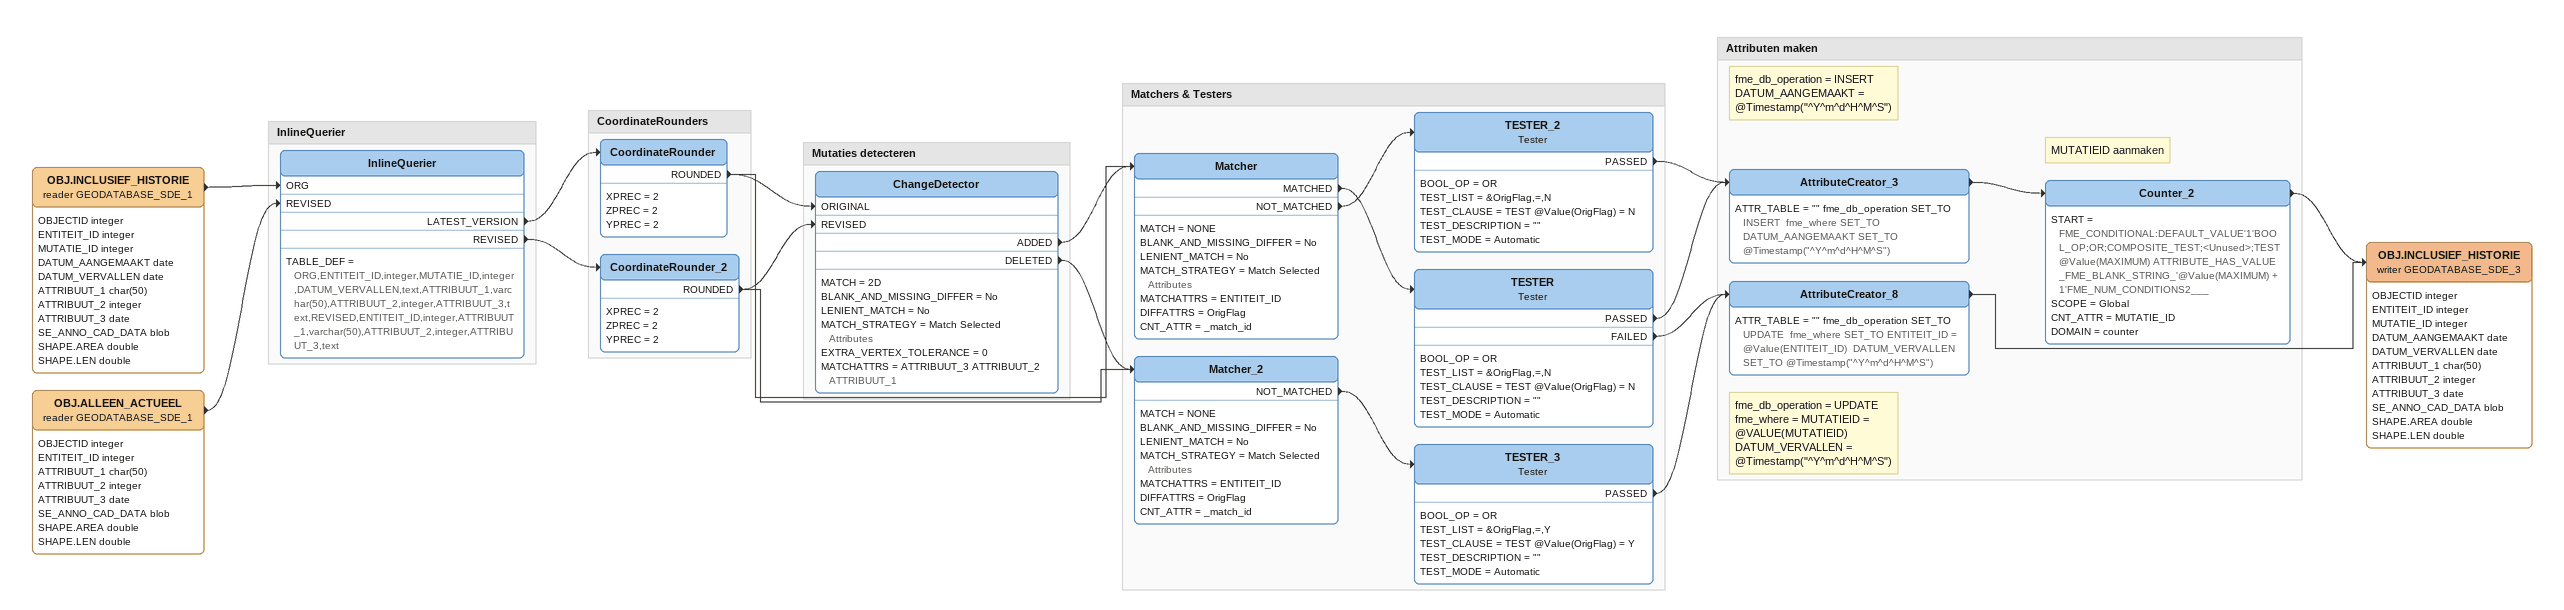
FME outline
OBJ.INCLUSIEF_HISTORIE (reader GEODATABASE_SDE_1)
    attributes: OBJECTID integer, ENTITEIT_ID integer, MUTATIE_ID integer, DATUM_AANGEMAAKT date, DATUM_VERVALLEN date, ATTRIBUUT_1 char(50), ATTRIBUUT_2 integer, ATTRIBUUT_3 date, SE_ANNO_CAD_DATA blob, SHAPE.AREA double, SHAPE.LEN double
    -> InlineQuerier [ORG]
OBJ.ALLEEN_ACTUEEL (reader GEODATABASE_SDE_1)
    attributes: OBJECTID integer, ENTITEIT_ID integer, ATTRIBUUT_1 char(50), ATTRIBUUT_2 integer, ATTRIBUUT_3 date, SE_ANNO_CAD_DATA blob, SHAPE.AREA double, SHAPE.LEN double
    -> InlineQuerier [REVISED]
OBJ.INCLUSIEF_HISTORIE (writer GEODATABASE_SDE_3)
    attributes: OBJECTID integer, ENTITEIT_ID integer, MUTATIE_ID integer, DATUM_AANGEMAAKT date, DATUM_VERVALLEN date, ATTRIBUUT_1 char(50), ATTRIBUUT_2 integer, ATTRIBUUT_3 date, SE_ANNO_CAD_DATA blob, SHAPE.AREA double, SHAPE.LEN double

Bookmark: InlineQuerier
InlineQuerier
    TABLE_DEF = ORG,ENTITEIT_ID,integer,MUTATIE_ID,integer,DATUM_VERVALLEN,text,ATTRIBUUT_1,varchar(50),ATTRIBUUT_2,integer,ATTRIBUUT_3,text,REVISED,ENTITEIT_ID,integer,ATTRIBUUT_1,varchar(50),ATTRIBUUT_2,integer,ATTRIBUUT_3,text
    LATEST_VERSION -> CoordinateRounder
    REVISED -> CoordinateRounder_2

Bookmark: CoordinateRounders
CoordinateRounder
    XPREC = 2
    ZPREC = 2
    YPREC = 2
    ROUNDED -> Matcher
    ROUNDED -> ChangeDetector [ORIGINAL]
CoordinateRounder_2
    XPREC = 2
    ZPREC = 2
    YPREC = 2
    ROUNDED -> ChangeDetector [REVISED]
    ROUNDED -> Matcher_2

Bookmark: Mutaties detecteren
ChangeDetector
    MATCH = 2D
    BLANK_AND_MISSING_DIFFER = No
    LENIENT_MATCH = No
    MATCH_STRATEGY = Match Selected Attributes
    EXTRA_VERTEX_TOLERANCE = 0
    MATCHATTRS = ATTRIBUUT_3 ATTRIBUUT_2 ATTRIBUUT_1
    ADDED -> Matcher
    DELETED -> Matcher_2

Bookmark: Matchers & Testers
Matcher
    MATCH = NONE
    BLANK_AND_MISSING_DIFFER = No
    LENIENT_MATCH = No
    MATCH_STRATEGY = Match Selected Attributes
    MATCHATTRS = ENTITEIT_ID
    DIFFATTRS = OrigFlag
    CNT_ATTR = _match_id
    MATCHED -> TESTER
    NOT_MATCHED -> TESTER_2
TESTER_2: Tester
    BOOL_OP = OR
    TEST_LIST = &OrigFlag,=,N
    TEST_CLAUSE = TEST @Value(OrigFlag) = N
    TEST_DESCRIPTION = ""
    TEST_MODE = Automatic
    PASSED -> AttributeCreator_3
TESTER: Tester
    BOOL_OP = OR
    TEST_LIST = &OrigFlag,=,N
    TEST_CLAUSE = TEST @Value(OrigFlag) = N
    TEST_DESCRIPTION = ""
    TEST_MODE = Automatic
    PASSED -> AttributeCreator_3
    FAILED -> AttributeCreator_8
Matcher_2
    MATCH = NONE
    BLANK_AND_MISSING_DIFFER = No
    LENIENT_MATCH = No
    MATCH_STRATEGY = Match Selected Attributes
    MATCHATTRS = ENTITEIT_ID
    DIFFATTRS = OrigFlag
    CNT_ATTR = _match_id
    NOT_MATCHED -> TESTER_3
TESTER_3: Tester
    BOOL_OP = OR
    TEST_LIST = &OrigFlag,=,Y
    TEST_CLAUSE = TEST @Value(OrigFlag) = Y
    TEST_DESCRIPTION = ""
    TEST_MODE = Automatic
    PASSED -> AttributeCreator_8

Bookmark: Attributen maken
Note: fme_db_operation = INSERT / DATUM_AANGEMAAKT = @Timestamp("^Y^m^d^H^M^S")
AttributeCreator_3
    ATTR_TABLE = "" fme_db_operation SET_TO INSERT  fme_where SET_TO   DATUM_AANGEMAAKT SET_TO @Timestamp("^Y^m^d^H^M^S")
    -> Counter_2
Note: MUTATIEID aanmaken
Counter_2
    START = FME_CONDITIONAL:DEFAULT_VALUE'1'BOOL_OP;OR;COMPOSITE_TEST;<Unused>;TEST @Value(MAXIMUM) ATTRIBUTE_HAS_VALUE _FME_BLANK_STRING_'@Value(MAXIMUM) + 1'FME_NUM_CONDITIONS2___
    SCOPE = Global
    CNT_ATTR = MUTATIE_ID
    DOMAIN = counter
    -> OBJ.INCLUSIEF_HISTORIE (writer GEODATABASE_SDE_3)
Note: fme_db_operation = UPDATE / fme_where = MUTATIEID = @VALUE(MUTATIEID) / DATUM_VERVALLEN = @Timestamp("^Y^m^d^H^M^S")
AttributeCreator_8
    ATTR_TABLE = "" fme_db_operation SET_TO UPDATE  fme_where SET_TO ENTITEIT_ID = @Value(ENTITEIT_ID)  DATUM_VERVALLEN SET_TO @Timestamp("^Y^m^d^H^M^S")
    -> OBJ.INCLUSIEF_HISTORIE (writer GEODATABASE_SDE_3)
